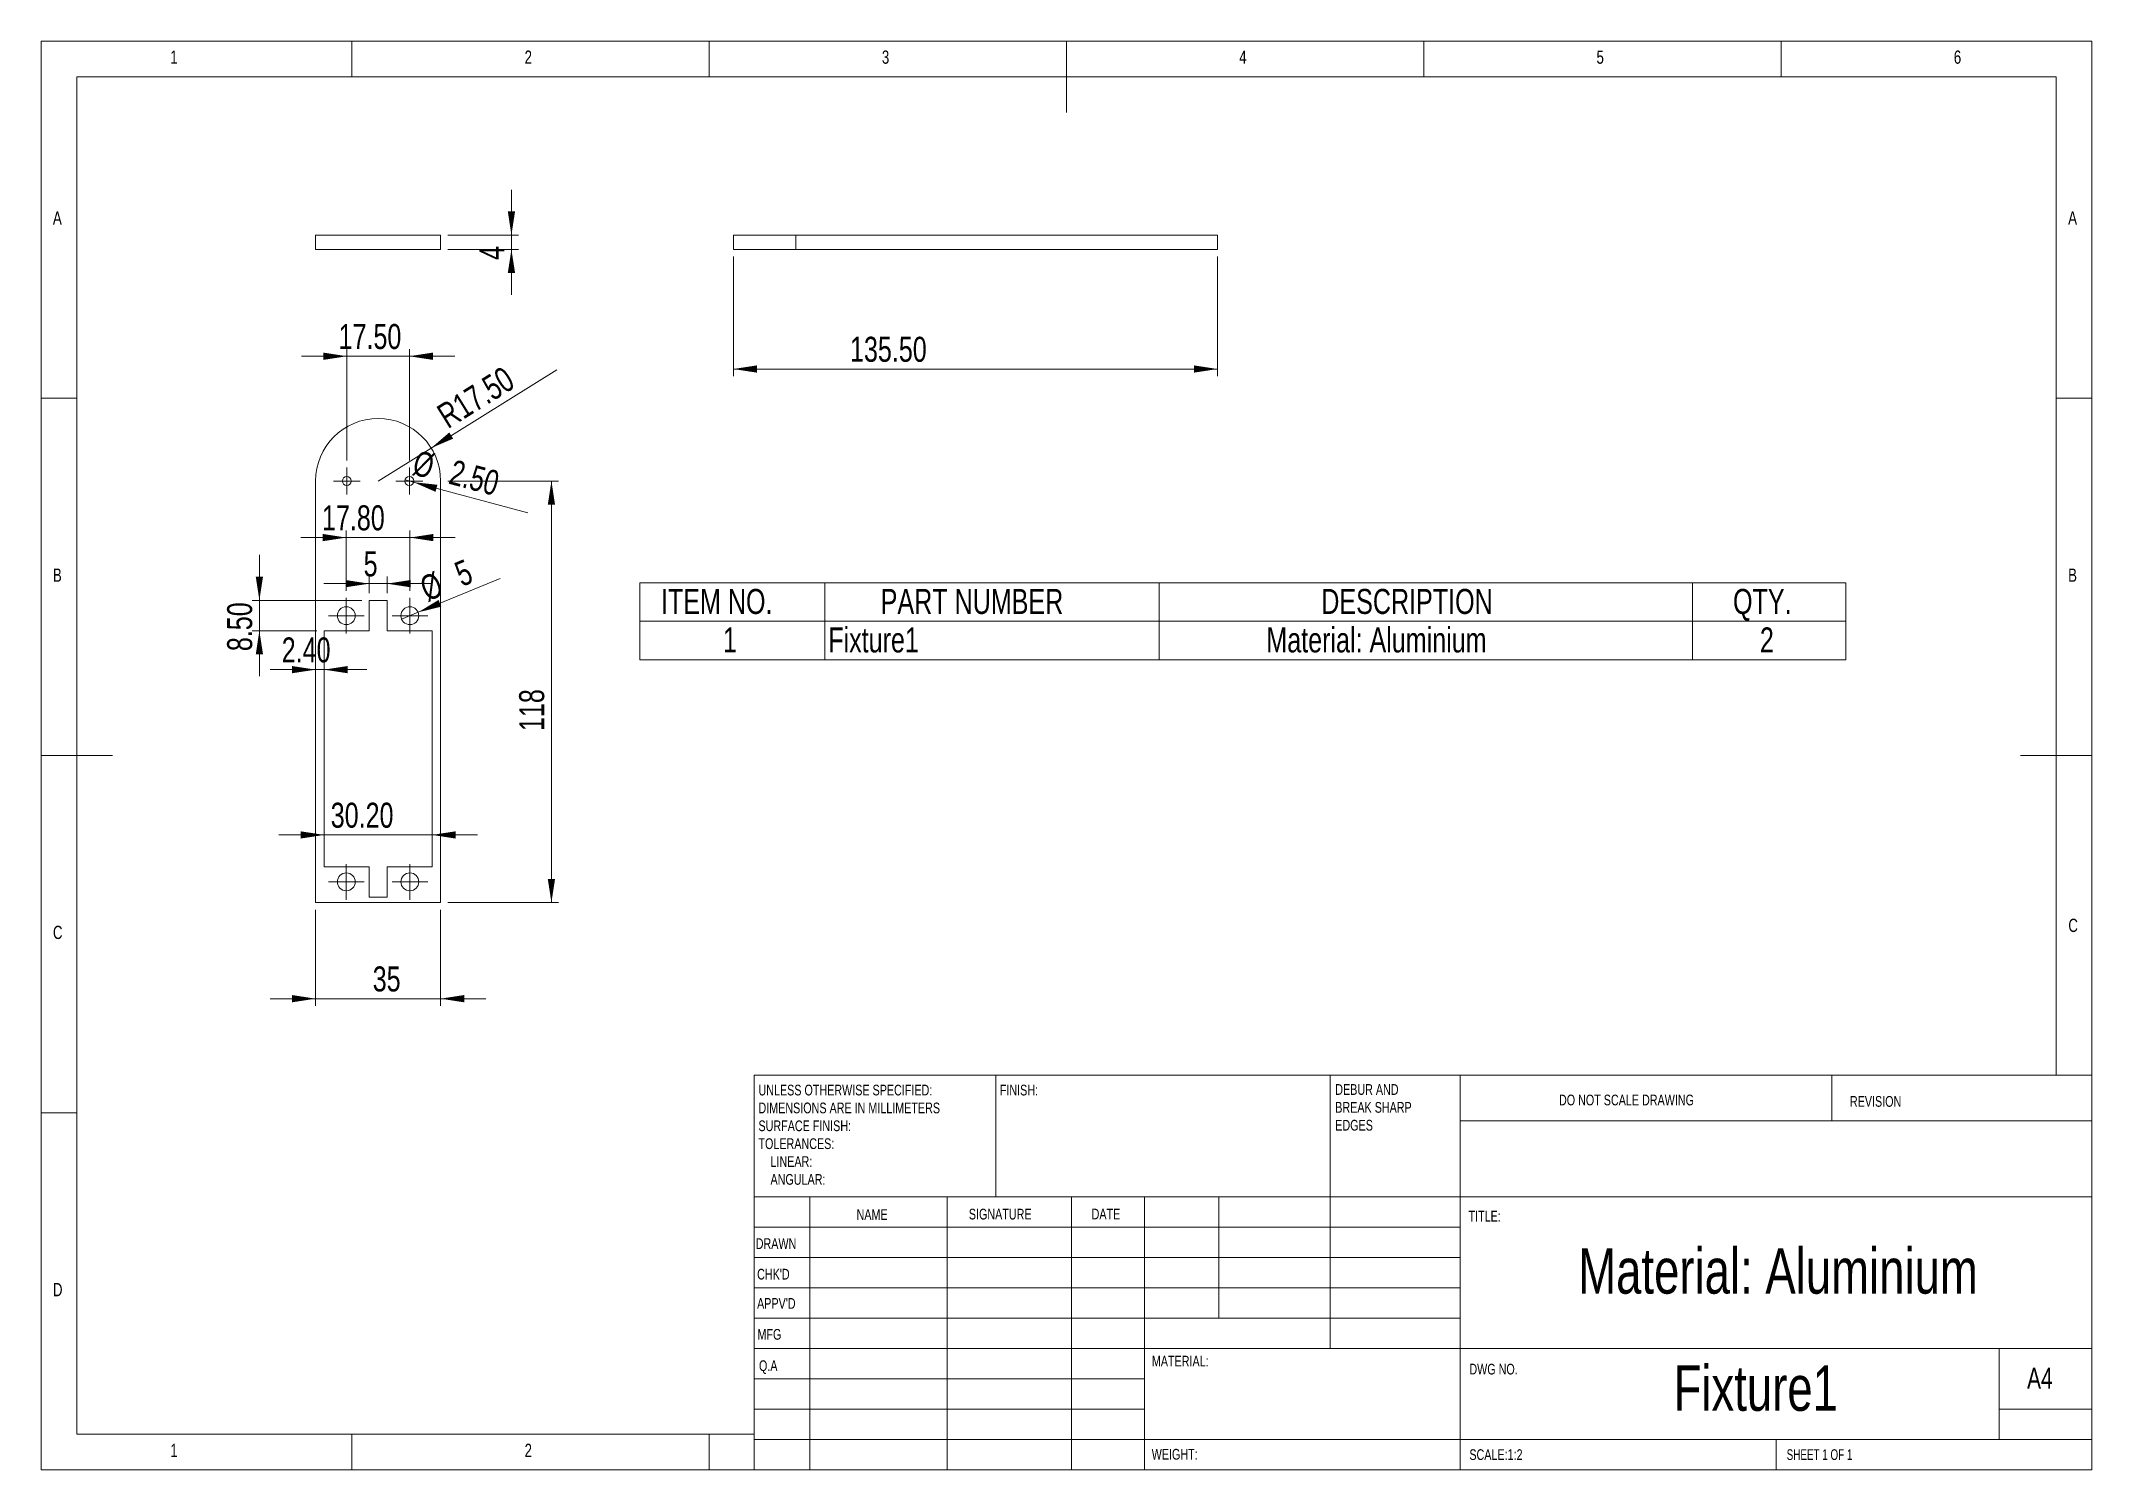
# Model space of a CAD drawing. Header units: millimetres. Extents: x 10 to 584, y 10 to 410.
import ezdxf

# ---------------------------------------------------------------- set-up
doc = ezdxf.new("R2010")
doc.units = ezdxf.units.MM
doc.header["$LTSCALE"] = 2
doc.styles.add('SLDTEXTSTYLE0', font='TXT', dxfattribs={"width": 0.75})
doc.styles.add('SLDTEXTSTYLE1', font='TXT', dxfattribs={"width": 0.6875})
doc.dimstyles.new('SLDDIMSTYLE0', dxfattribs={"dimtxt": 7, "dimasz": 6.604, "dimexe": 0, "dimexo": 0.0625, "dimgap": 1.75, "dimtad": 1, "dimrnd": 1e-09, "dimzin": 12, "dimdsep": 46, "dimtxsty": 'SLDTEXTSTYLE0', "dimsah": 1, "dimcen": 0.09, "dimadec": 0, "dimazin": 3, "dimtfac": 1, "dimtmove": 0, "dimatfit": 0, "dimfxl": 0, "dimfrac": 2, "dimtolj": 1, "dimtzin": 12, "dimarcsym": 0})
doc.dimstyles.new('SLDDIMSTYLE1', dxfattribs={"dimtxt": 7, "dimasz": 6.604, "dimexe": 0, "dimexo": 0.0625, "dimgap": 1.75, "dimtad": 1, "dimrnd": 1e-09, "dimzin": 4, "dimdsep": 46, "dimtxsty": 'SLDTEXTSTYLE0', "dimsah": 1, "dimcen": 0, "dimadec": 0, "dimazin": 1, "dimtfac": 1, "dimtofl": 0, "dimtmove": 0, "dimatfit": 3, "dimfxl": 0, "dimfrac": 2, "dimtolj": 1, "dimtzin": 12, "dimarcsym": 0})
doc.dimstyles.new('SLDDIMSTYLE2', dxfattribs={"dimtxt": 7, "dimasz": 6.604, "dimexe": 0, "dimexo": 0.0625, "dimgap": 1.75, "dimtad": 1, "dimrnd": 1e-09, "dimzin": 4, "dimdsep": 46, "dimtxsty": 'SLDTEXTSTYLE0', "dimsah": 1, "dimcen": 0.09, "dimadec": 0, "dimazin": 1, "dimtfac": 1, "dimtmove": 0, "dimatfit": 0, "dimfxl": 0, "dimfrac": 2, "dimtolj": 1, "dimtzin": 12, "dimarcsym": 0})
doc.dimstyles.new('SLDDIMSTYLE3', dxfattribs={"dimtxt": 7, "dimasz": 6.604, "dimexe": 0, "dimexo": 0.0625, "dimgap": 1.75, "dimtad": 1, "dimrnd": 1e-09, "dimzin": 12, "dimdsep": 46, "dimtxsty": 'SLDTEXTSTYLE0', "dimsah": 1, "dimcen": 0.09, "dimadec": 0, "dimazin": 3, "dimtfac": 1, "dimtofl": 0, "dimtmove": 0, "dimatfit": 3, "dimfxl": 0, "dimfrac": 2, "dimtolj": 1, "dimtzin": 12, "dimarcsym": 0})
doc.dimstyles.new('SLDDIMSTYLE4', dxfattribs={"dimtxt": 7, "dimasz": 6.604, "dimexe": 0, "dimexo": 0.0625, "dimgap": 1.75, "dimtad": 1, "dimrnd": 1e-09, "dimzin": 12, "dimdsep": 46, "dimtxsty": 'SLDTEXTSTYLE0', "dimblk1": 'NONE', "dimsah": 1, "dimcen": 0, "dimadec": 0, "dimazin": 3, "dimtfac": 1, "dimtmove": 0, "dimatfit": 3, "dimldrblk": 'NONE', "dimfxl": 0, "dimfrac": 2, "dimtolj": 1, "dimtzin": 12, "dimarcsym": 0})
doc.dimstyles.new('SLDDIMSTYLE5', dxfattribs={"dimtxt": 7, "dimasz": 6.604, "dimexe": 0, "dimexo": 0.0625, "dimgap": 1.75, "dimtad": 1, "dimrnd": 1e-09, "dimzin": 4, "dimdsep": 46, "dimtxsty": 'SLDTEXTSTYLE0', "dimblk1": 'NONE', "dimsah": 1, "dimcen": 0, "dimadec": 0, "dimazin": 1, "dimtfac": 1, "dimtmove": 0, "dimatfit": 3, "dimldrblk": 'NONE', "dimfxl": 0, "dimfrac": 2, "dimtolj": 1, "dimtzin": 12, "dimarcsym": 0})
doc.dimstyles.new('SLDDIMSTYLE6', dxfattribs={"dimtxt": 7, "dimasz": 6.604, "dimexe": 0, "dimexo": 0.0625, "dimgap": 1.75, "dimtad": 1, "dimrnd": 1e-09, "dimzin": 4, "dimdsep": 46, "dimtxsty": 'SLDTEXTSTYLE0', "dimsah": 1, "dimcen": 0.09, "dimadec": 0, "dimazin": 1, "dimtfac": 1, "dimtofl": 0, "dimtmove": 0, "dimatfit": 3, "dimfxl": 0, "dimfrac": 2, "dimtolj": 1, "dimtzin": 12, "dimarcsym": 0})

# ---------------------------------------------------------------- blocks, each defined once
blk = doc.blocks.new('SW_NOTE_0')
at = {"color": 0, "linetype": 'Continuous', "lineweight": 0, "char_height": 3, "attachment_point": 1, "style": 'SLDTEXTSTYLE0'}
for s, insert in [('UNLESS OTHERWISE SPECIFIED:', (0, 3.87)), ('DIMENSIONS ARE IN MILLIMETERS', (0, -1.13)), ('TOLERANCES:', (0, -11.13)), ('SURFACE FINISH:', (0, -6.13)), ('LINEAR:', (3.37, -16.13)), ('ANGULAR:', (3.37, -21.13))]:
    blk.add_mtext(s, dxfattribs=dict(at, insert=insert))
blk = doc.blocks.new('SW_NOTE_1')
at = {"color": 0, "linetype": 'Continuous', "lineweight": 0, "char_height": 3, "attachment_point": 1, "style": 'SLDTEXTSTYLE0'}
for s, insert in [('DEBUR AND', (0, 3.87)), ('BREAK SHARP', (0, -1.13)), ('EDGES', (0, -6.13))]:
    blk.add_mtext(s, dxfattribs=dict(at, insert=insert))
blk = doc.blocks.new('SW_TABLEANNOTATION_0')
at = {"color": 0, "linetype": 'Continuous', "lineweight": 0}
for p, q in [((0, 0), (0, -21.55)), ((337.51, 0), (0, 0)), ((51.76, 0), (51.76, -10.77)), ((145.41, 0), (145.41, -10.77)), ((294.66, 0), (294.66, -10.77)), ((337.51, -21.55), (337.51, 0)), ((0, -10.77), (337.51, -10.77)), ((51.76, -10.77), (51.76, -21.55)), ((145.41, -10.77), (145.41, -21.55)), ((294.66, -10.77), (294.66, -21.55)), ((0, -21.55), (337.51, -21.55))]:
    blk.add_line(p, q, dxfattribs=at)
at = {"color": 0, "linetype": 'Continuous', "lineweight": 0, "char_height": 7, "attachment_point": 1, "style": 'SLDTEXTSTYLE0'}
for s, insert in [('ITEM NO.', (5.95, -1.74)), ('PART NUMBER', (67.44, -1.74)), ('DESCRIPTION', (190.75, -1.74)), ('QTY.', (305.98, -1.74)), ('1', (23.29, -12.51)), ('Fixture1', (52.76, -12.51)), ('Material: Aluminium', (175.37, -12.51)), ('2', (313.5, -12.51))]:
    blk.add_mtext(s, dxfattribs=dict(at, insert=insert))
blk = doc.blocks.new('_D')
at = {"color": 7, "linetype": 'Continuous', "lineweight": 0}
for p, q in [((141.65, 355.68), (141.65, 368.38)), ((123.83, 355.68), (143.65, 355.68)), ((123.83, 351.68), (143.65, 351.68)), ((141.65, 355.68), (141.65, 351.68)), ((141.65, 351.68), (141.65, 338.98))]:
    blk.add_line(p, q, dxfattribs=at)
for points in [[(141.65, 355.68), (142.67, 362.29), (140.64, 362.29)], [(141.65, 351.68), (140.64, 345.08), (142.67, 345.08)]]:
    blk.add_solid(points, dxfattribs=at)
at = {"color": 7, "linetype": 'Continuous', "lineweight": 0, "insert": (132.63, 348.72, 50.35), "char_height": 7, "attachment_point": 1, "rotation": 90, "style": 'SLDTEXTSTYLE0'}
blk.add_mtext('4', dxfattribs=at)
blk = doc.blocks.new('_D_1')
at = {"color": 7, "linetype": 'Continuous', "lineweight": 0}
for p, q in [((86.83, 166.83), (86.83, 139.93)), ((121.83, 166.83), (121.83, 139.93)), ((86.83, 141.93), (74.13, 141.93)), ((86.83, 141.93), (121.83, 141.93)), ((121.83, 141.93), (134.53, 141.93))]:
    blk.add_line(p, q, dxfattribs=at)
for points in [[(86.83, 141.93), (80.23, 142.95), (80.23, 140.91)], [(121.83, 141.93), (128.44, 140.91), (128.44, 142.95)]]:
    blk.add_solid(points, dxfattribs=at)
at = {"color": 7, "linetype": 'Continuous', "lineweight": 0, "insert": (102.83, 150.95, 2.1), "char_height": 7, "attachment_point": 1, "style": 'SLDTEXTSTYLE0'}
blk.add_mtext('35', dxfattribs=at)
blk = doc.blocks.new('_D_2')
at = {"color": 7, "linetype": 'Continuous', "lineweight": 0}
for q in [(154.33, 317.93), (104.33, 286.83)]:
    blk.add_line((119.19, 296.07), q, dxfattribs=at)
blk.add_solid([(119.19, 296.07), (125.34, 298.7), (124.26, 300.42)], dxfattribs=at)
at = {"color": 7, "linetype": 'Continuous', "lineweight": 0, "insert": (120.18, 307.26, 2.1), "char_height": 7, "attachment_point": 1, "rotation": 31.88692, "style": 'SLDTEXTSTYLE0'}
blk.add_mtext('R17.50', dxfattribs=at)
blk = doc.blocks.new('_D_3')
at = {"color": 7, "linetype": 'Continuous', "lineweight": 0}
for p, q in [((95.58, 321.76), (82.88, 321.76)), ((95.58, 292.58), (95.58, 323.76)), ((95.58, 321.76), (113.08, 321.76)), ((113.08, 292.58), (113.08, 323.76)), ((113.08, 321.76), (125.78, 321.76))]:
    blk.add_line(p, q, dxfattribs=at)
for points in [[(95.58, 321.76), (88.98, 322.78), (88.98, 320.74)], [(113.08, 321.76), (119.69, 320.74), (119.69, 322.78)]]:
    blk.add_solid(points, dxfattribs=at)
at = {"color": 7, "linetype": 'Continuous', "lineweight": 0, "insert": (93.28, 330.78, 2.1), "char_height": 7, "attachment_point": 1, "style": 'SLDTEXTSTYLE0'}
blk.add_mtext('17.50', dxfattribs=at)
blk = doc.blocks.new('_D_4')
at = {"color": 7, "linetype": 'Continuous', "lineweight": 0}
for p, q in [((95.43, 271), (82.73, 271)), ((95.43, 256.13), (95.43, 273)), ((95.43, 271), (113.23, 271)), ((113.23, 256.13), (113.23, 273)), ((113.23, 271), (125.93, 271))]:
    blk.add_line(p, q, dxfattribs=at)
for points in [[(95.43, 271), (88.83, 272.02), (88.83, 269.99)], [(113.23, 271), (119.84, 269.99), (119.84, 272.02)]]:
    blk.add_solid(points, dxfattribs=at)
at = {"color": 7, "linetype": 'Continuous', "lineweight": 0, "insert": (88.63, 280.03, 2.1), "char_height": 7, "attachment_point": 1, "style": 'SLDTEXTSTYLE0'}
blk.add_mtext('17.80', dxfattribs=at)
blk = doc.blocks.new('_D_5')
at = {"color": 7, "linetype": 'Continuous', "lineweight": 0}
for p, q in [((89.23, 187.77), (76.53, 187.77)), ((89.23, 187.77), (119.43, 187.77)), ((119.43, 187.77), (132.13, 187.77))]:
    blk.add_line(p, q, dxfattribs=at)
for points in [[(89.23, 187.77), (82.63, 188.78), (82.63, 186.75)], [(119.43, 187.77), (126.04, 186.75), (126.04, 188.78)]]:
    blk.add_solid(points, dxfattribs=at)
at = {"color": 7, "linetype": 'Continuous', "lineweight": 0, "insert": (91.08, 196.79, 2.1), "char_height": 7, "attachment_point": 1, "style": 'SLDTEXTSTYLE0'}
blk.add_mtext('30.20', dxfattribs=at)
blk = doc.blocks.new('_D_6')
at = {"color": 7, "linetype": 'Continuous', "lineweight": 0}
for p, q in [((86.83, 234.03), (74.13, 234.03)), ((86.83, 234.03), (89.23, 234.03)), ((89.23, 234.03), (101.16, 234.03))]:
    blk.add_line(p, q, dxfattribs=at)
for points in [[(86.83, 234.03), (80.23, 235.05), (80.23, 233.02)], [(89.23, 234.03), (95.84, 233.02), (95.84, 235.05)]]:
    blk.add_solid(points, dxfattribs=at)
at = {"color": 7, "linetype": 'Continuous', "lineweight": 0, "insert": (77.37, 243.06, 2.1), "char_height": 7, "attachment_point": 1, "style": 'SLDTEXTSTYLE0'}
blk.add_mtext('2.40', dxfattribs=at)
blk = doc.blocks.new('_D_7')
at = {"color": 7, "linetype": 'Continuous', "lineweight": 0}
for p, q in [((123.83, 286.83), (154.85, 286.83)), ((152.85, 286.83), (152.85, 168.83)), ((123.83, 168.83), (154.85, 168.83))]:
    blk.add_line(p, q, dxfattribs=at)
for points in [[(152.85, 286.83), (151.83, 280.22), (153.86, 280.22)], [(152.85, 168.83), (153.86, 175.43), (151.83, 175.43)]]:
    blk.add_solid(points, dxfattribs=at)
at = {"color": 7, "linetype": 'Continuous', "lineweight": 0, "insert": (143.82, 216.85, 2.1), "char_height": 7, "attachment_point": 1, "rotation": 90, "style": 'SLDTEXTSTYLE0'}
blk.add_mtext('118', dxfattribs=at)
blk = doc.blocks.new('_D_8')
at = {"color": 7, "linetype": 'Continuous', "lineweight": 0}
for q in [(138.54, 259.59), (110.92, 248.17)]:
    blk.add_line((115.54, 250.08), q, dxfattribs=at)
blk.add_solid([(115.54, 250.08), (122.04, 251.67), (121.26, 253.55)], dxfattribs=at)
at = {"color": 7, "linetype": 'Continuous', "lineweight": 0, "char_height": 7, "attachment_point": 1, "rotation": 22.46614, "style": 'SLDTEXTSTYLE0'}
for s, insert in [('5', (125.12, 263.63, 2.1)), ('%%c', (115.4, 259.5, 2.1))]:
    blk.add_mtext(s, dxfattribs=dict(at, insert=insert))
blk = doc.blocks.new('_NONE')
blk = doc.blocks.new('_D_9')
at = {"color": 7, "linetype": 'Continuous', "lineweight": 0}
for q in [(111.88, 287.15), (146.2, 277.96)]:
    blk.add_line((114.29, 286.5), q, dxfattribs=at)
blk.add_solid([(114.29, 286.5), (120.41, 283.81), (120.93, 285.78)], dxfattribs=at)
at = {"color": 7, "linetype": 'Continuous', "lineweight": 0, "char_height": 7, "attachment_point": 1, "rotation": 345, "style": 'SLDTEXTSTYLE0'}
for s, insert in [('%%c', (115.36, 295.56, 2.1)), ('2.50', (125.58, 292.93, 2.1))]:
    blk.add_mtext(s, dxfattribs=dict(at, insert=insert))
blk = doc.blocks.new('_D_10')
at = {"color": 7, "linetype": 'Continuous', "lineweight": 0}
for p, q in [((101.83, 255.43), (101.83, 260.1)), ((106.83, 255.43), (106.83, 260.1)), ((101.83, 258.1), (89.13, 258.1)), ((101.83, 258.1), (106.83, 258.1)), ((106.83, 258.1), (119.53, 258.1))]:
    blk.add_line(p, q, dxfattribs=at)
for points in [[(101.83, 258.1), (95.23, 259.12), (95.23, 257.09)], [(106.83, 258.1), (113.44, 257.09), (113.44, 259.12)]]:
    blk.add_solid(points, dxfattribs=at)
at = {"color": 7, "linetype": 'Continuous', "lineweight": 0, "insert": (100.29, 267.13, 2.1), "char_height": 7, "attachment_point": 1, "style": 'SLDTEXTSTYLE0'}
blk.add_mtext('5', dxfattribs=at)
blk = doc.blocks.new('_D_11')
at = {"color": 7, "linetype": 'Continuous', "lineweight": 0}
for p, q in [((71.11, 253.43), (71.11, 266.13)), ((99.83, 253.43), (69.11, 253.43)), ((71.11, 244.93), (71.11, 253.43)), ((87.23, 244.93), (69.11, 244.93)), ((71.11, 244.93), (71.11, 232.23))]:
    blk.add_line(p, q, dxfattribs=at)
for points in [[(71.11, 253.43), (72.13, 260.03), (70.1, 260.03)], [(71.11, 244.93), (70.1, 238.32), (72.13, 238.32)]]:
    blk.add_solid(points, dxfattribs=at)
at = {"color": 7, "linetype": 'Continuous', "lineweight": 0, "insert": (62.09, 239.22, 2.1), "char_height": 7, "attachment_point": 1, "rotation": 90, "style": 'SLDTEXTSTYLE0'}
blk.add_mtext('8.50', dxfattribs=at)
blk = doc.blocks.new('SW_CENTERMARKSYMBOL_0')
at = {"color": 0, "linetype": 'Continuous', "lineweight": 0}
for p, q in [((-2.5, 0), (-3.75, 0)), ((0, 0), (-2.5, 0)), ((0, 2.5), (0, 3.75)), ((0, 0), (0, 2.5)), ((0, 0), (0, -2.5)), ((0, 0), (2.5, 0)), ((2.5, 0), (3.75, 0)), ((0, -2.5), (0, -3.75))]:
    blk.add_line(p, q, dxfattribs=at)
blk = doc.blocks.new('SW_CENTERMARKSYMBOL_1')
at = {"color": 0, "linetype": 'Continuous', "lineweight": 0}
for p, q in [((-2.5, 0), (-3.75, 0)), ((0, 0), (-2.5, 0)), ((0, 2.5), (0, 3.75)), ((0, 0), (0, 2.5)), ((0, 0), (0, -2.5)), ((0, 0), (2.5, 0)), ((2.5, 0), (3.75, 0)), ((0, -2.5), (0, -3.75))]:
    blk.add_line(p, q, dxfattribs=at)
blk = doc.blocks.new('SW_CENTERMARKSYMBOL_2')
at = {"color": 0, "linetype": 'Continuous', "lineweight": 0}
for p, q in [((-2.5, 0), (-5, 0)), ((0, 0), (-2.5, 0)), ((0, 2.5), (0, 5)), ((0, 0), (0, 2.5)), ((0, 0), (0, -2.5)), ((0, 0), (2.5, 0)), ((2.5, 0), (5, 0)), ((0, -2.5), (0, -5))]:
    blk.add_line(p, q, dxfattribs=at)
blk = doc.blocks.new('SW_CENTERMARKSYMBOL_3')
at = {"color": 0, "linetype": 'Continuous', "lineweight": 0}
for p, q in [((-2.5, 0), (-5, 0)), ((0, 0), (-2.5, 0)), ((0, 2.5), (0, 5)), ((0, 0), (0, 2.5)), ((0, 0), (0, -2.5)), ((0, 0), (2.5, 0)), ((2.5, 0), (5, 0)), ((0, -2.5), (0, -5))]:
    blk.add_line(p, q, dxfattribs=at)
blk = doc.blocks.new('SW_CENTERMARKSYMBOL_4')
at = {"color": 0, "linetype": 'Continuous', "lineweight": 0}
for p, q in [((-2.5, 0), (-5, 0)), ((0, 0), (-2.5, 0)), ((0, 2.5), (0, 5)), ((0, 0), (0, 2.5)), ((0, 0), (0, -2.5)), ((0, 0), (2.5, 0)), ((2.5, 0), (5, 0)), ((0, -2.5), (0, -5))]:
    blk.add_line(p, q, dxfattribs=at)
blk = doc.blocks.new('SW_CENTERMARKSYMBOL_5')
at = {"color": 0, "linetype": 'Continuous', "lineweight": 0}
for p, q in [((-2.5, 0), (-5, 0)), ((0, 0), (-2.5, 0)), ((0, 2.5), (0, 5)), ((0, 0), (0, 2.5)), ((0, 0), (0, -2.5)), ((0, 0), (2.5, 0)), ((2.5, 0), (5, 0)), ((0, -2.5), (0, -5))]:
    blk.add_line(p, q, dxfattribs=at)
blk = doc.blocks.new('_D_12')
at = {"color": 7, "linetype": 'Continuous', "lineweight": 0}
for p, q in [((203.76, 349.68), (203.76, 316.18)), ((339.26, 349.68), (339.26, 316.18)), ((203.76, 318.18), (339.26, 318.18))]:
    blk.add_line(p, q, dxfattribs=at)
for points in [[(203.76, 318.18), (210.37, 317.17), (210.37, 319.2)], [(339.26, 318.18), (332.66, 319.2), (332.66, 317.17)]]:
    blk.add_solid(points, dxfattribs=at)
at = {"color": 7, "linetype": 'Continuous', "lineweight": 0, "insert": (236.41, 327.21, 0.1), "char_height": 7, "attachment_point": 1, "style": 'SLDTEXTSTYLE0'}
blk.add_mtext('135.50', dxfattribs=at)

msp = doc.modelspace()

# ---------------------------------------------------------------- linework, layer by layer
at = {"color": 7, "linetype": 'Continuous', "lineweight": 0}
for p, q in [((584, 410), (10, 410)), ((10, 410), (10, 10)), ((97, 400), (97, 410)), ((197, 410), (197, 400)), ((297, 410), (297, 390)), ((397, 410), (397, 400)), ((497, 400), (497, 410)), ((584, 154.5), (584, 410)), ((574, 400), (20, 400)), ((20, 400), (20, 20)), ((574, 120.5), (574, 400)), ((20, 310), (10, 310)), ((574, 310), (584, 310)), ((10, 210), (30, 210)), ((584, 210), (564, 210)), ((584, 10), (584, 154.5)), ((209.6, 120.5), (584, 120.5)), ((209.6, 120.5), (209.6, 10)), ((277.2, 86.5), (277.2, 120.5)), ((370.8, 120.5), (370.8, 44)), ((407.2, 120.5), (407.2, 10)), ((511.2, 107.75), (511.2, 120.5)), ((20, 110), (10, 110)), ((584, 107.75), (407.2, 107.75)), ((584, 86.5), (209.6, 86.5)), ((225.2, 86.5), (225.2, 10)), ((263.582, 86.5), (263.582, 10)), ((298.398, 86.5), (298.398, 10)), ((318.8, 10), (318.8, 86.5)), ((339.6, 52.5), (339.6, 86.5)), ((407.2, 78), (209.6, 78)), ((407.2, 69.5), (209.6, 69.5)), ((407.2, 61), (209.6, 61)), ((407.2, 52.5), (209.6, 52.5)), ((318.8, 44), (209.6, 44)), ((318.8, 44), (584, 44)), ((558, 18.5), (558, 44)), ((318.8, 35.5), (209.6, 35.5)), ((318.8, 27), (209.6, 27)), ((584, 27), (558, 27)), ((20, 20), (209.6, 20)), ((97, 10), (97, 20)), ((197, 20), (197, 10)), ((209.6, 18.5), (584, 18.5)), ((495.6, 10), (495.6, 18.5)), ((10, 10), (584, 10))]:
    msp.add_line(p, q, dxfattribs=at)
at = {"color": 7, "linetype": 'Continuous', "lineweight": 15}
for p, q in [((86.834, 355.684), (86.834, 351.684)), ((86.834, 355.684), (121.834, 355.684)), ((86.834, 351.684), (121.834, 351.684)), ((121.834, 355.684), (121.834, 351.684)), ((203.762, 355.684), (203.762, 351.684)), ((203.762, 355.684), (221.262, 355.684)), ((203.762, 351.684), (221.262, 351.684)), ((221.262, 355.684), (221.262, 351.684)), ((221.262, 355.684), (339.262, 355.684)), ((221.262, 351.684), (339.262, 351.684)), ((339.262, 355.684), (339.262, 351.684)), ((86.834, 168.828), (86.834, 286.828)), ((121.834, 286.828), (121.834, 168.828)), ((101.834, 253.428), (106.834, 253.428)), ((101.834, 244.928), (101.834, 253.428)), ((106.834, 253.428), (106.834, 244.928)), ((89.234, 244.928), (101.834, 244.928)), ((89.234, 178.828), (89.234, 244.928)), ((106.834, 244.928), (119.434, 244.928)), ((119.434, 244.928), (119.434, 178.828)), ((101.834, 178.828), (89.234, 178.828)), ((101.834, 170.328), (101.834, 178.828)), ((106.834, 178.828), (106.834, 170.328)), ((119.434, 178.828), (106.834, 178.828)), ((121.834, 168.828), (86.834, 168.828)), ((106.834, 170.328), (101.834, 170.328))]:
    msp.add_line(p, q, dxfattribs=at)
for centre, radius in [((95.584, 286.828), 1.25), ((113.084, 286.828), 1.25), ((95.434, 249.128), 2.5), ((113.234, 249.128), 2.5), ((95.434, 174.628), 2.5), ((113.234, 174.628), 2.5)]:
    msp.add_circle(centre, radius, dxfattribs=at)
msp.add_arc((104.334, 286.828), 17.5, 0, 180, dxfattribs=at)

# ---------------------------------------------------------------- block references
at = {"color": 7, "linetype": 'Continuous', "lineweight": 0}
for name, p in [('SW_CENTERMARKSYMBOL_0', (95.584, 286.828)), ('SW_CENTERMARKSYMBOL_1', (113.084, 286.828)), ('SW_TABLEANNOTATION_0', (177.56, 258.363)), ('SW_CENTERMARKSYMBOL_3', (95.434, 249.128)), ('SW_CENTERMARKSYMBOL_2', (113.234, 249.128)), ('SW_CENTERMARKSYMBOL_5', (95.434, 174.628)), ('SW_CENTERMARKSYMBOL_4', (113.234, 174.628)), ('SW_NOTE_0', (210.787, 113.975)), ('SW_NOTE_1', (372.218, 114.139))]:
    msp.add_blockref(name, p, dxfattribs=at)

# ---------------------------------------------------------------- texts
for s, insert, char_height, attachment_point, style in [('1', (46.167, 407.336), 3.704, 1, 'SLDTEXTSTYLE0'), ('2', (145.333, 407.336), 3.704, 1, 'SLDTEXTSTYLE0'), ('3', (245.333, 407.336), 3.704, 1, 'SLDTEXTSTYLE0'), ('4', (345.333, 407.336), 3.704, 1, 'SLDTEXTSTYLE0'), ('5', (445.333, 407.336), 3.704, 1, 'SLDTEXTSTYLE0'), ('6', (545.333, 407.336), 3.704, 1, 'SLDTEXTSTYLE0'), ('A', (13.333, 362.336), 3.704, 1, 'SLDTEXTSTYLE0'), ('A', (577.333, 362.336), 3.704, 1, 'SLDTEXTSTYLE0'), ('B', (13.333, 262.336), 3.704, 1, 'SLDTEXTSTYLE0'), ('B', (577.333, 262.336), 3.704, 1, 'SLDTEXTSTYLE0'), ('C', (13.333, 162.336), 3.704, 1, 'SLDTEXTSTYLE0'), ('C', (577.385, 164.299), 3.704, 1, 'SLDTEXTSTYLE0'), ('FINISH:', (278.343, 117.839), 3, 1, 'SLDTEXTSTYLE0'), ('DO NOT SCALE DRAWING', (434.829, 115.066), 3, 1, 'SLDTEXTSTYLE0'), ('REVISION', (516.255, 114.67), 3, 1, 'SLDTEXTSTYLE0'), ('NAME', (238.244, 83.003), 3, 1, 'SLDTEXTSTYLE0'), ('SIGNATURE', (269.667, 83.124), 3, 1, 'SLDTEXTSTYLE0'), ('DATE', (304.029, 83.152), 3, 1, 'SLDTEXTSTYLE0'), ('TITLE:', (409.512, 82.557), 3, 1, 'SLDTEXTSTYLE0'), ('DRAWN', (210.024, 74.859), 3, 1, 'SLDTEXTSTYLE0'), ('Material: Aluminium', (496.127, 72.07), 12.7, 2, 'SLDTEXTSTYLE0'), ("CHK'D", (210.421, 66.309), 3, 1, 'SLDTEXTSTYLE0'), ('D', (13.333, 62.336), 3.704, 1, 'SLDTEXTSTYLE0'), ("APPV'D", (210.403, 58.129), 3, 1, 'SLDTEXTSTYLE0'), ('MFG', (210.51, 49.467), 3, 1, 'SLDTEXTSTYLE0'), ('Q.A', (210.938, 40.699), 3, 1, 'SLDTEXTSTYLE0'), ('MATERIAL:', (320.892, 41.972), 3, 1, 'SLDTEXTSTYLE0'), ('DWG NO.', (409.748, 39.737), 3, 1, 'SLDTEXTSTYLE0'), ('Fixture1', (489.899, 39.263), 12.7, 2, 'SLDTEXTSTYLE0'), ('A4', (565.842, 38.601), 5.8208, 1, 'SLDTEXTSTYLE0'), ('1', (46.167, 17.336), 3.704, 1, 'SLDTEXTSTYLE0'), ('2', (145.333, 17.336), 3.704, 1, 'SLDTEXTSTYLE0'), ('WEIGHT:', (320.836, 15.899), 2.9972, 1, 'SLDTEXTSTYLE0'), ('SCALE:1:2', (409.748, 15.8), 3, 1, 'SLDTEXTSTYLE0'), ('SHEET 1 OF 1', (498.557, 15.8), 3, 1, 'SLDTEXTSTYLE1')]:
    msp.add_mtext(s, dxfattribs=dict(at, insert=insert, char_height=char_height, attachment_point=attachment_point, style=style))

# ---------------------------------------------------------------- dimensions: what is measured, and where the dimension line sits
for base, p1, p2, dimstyle, picture, middle in [((141.652, 351.684), (121.834, 355.684), (121.834, 351.684), 'SLDDIMSTYLE0', '_D', (141.652, 354.146)), ((152.846, 168.828), (121.834, 286.828), (121.834, 168.828), 'SLDDIMSTYLE3', '_D_7', (152.846, 227.449)), ((71.113, 253.428), (89.234, 244.928), (101.834, 253.428), 'SLDDIMSTYLE2', '_D_11', (71.113, 251.115))]:
    dim = msp.add_linear_dim(base=base, p1=p1, p2=p2, angle=90, dimstyle=dimstyle, dxfattribs=at)
    dim.commit()
    dim.dimension.update_dxf_attribs({"geometry": picture, "text_midpoint": middle, "dimtype": 160})
for base, p1, p2, dimstyle, picture, middle in [((339.262, 318.182), (203.762, 351.684), (339.262, 351.684), 'SLDDIMSTYLE6', '_D_12', (253.478, 318.182)), ((113.084, 321.76), (95.584, 290.578), (113.084, 290.578), 'SLDDIMSTYLE2', '_D_3', (107.761, 321.76)), ((89.234, 234.034), (86.834, 286.828), (89.234, 244.928), 'SLDDIMSTYLE2', '_D_6', (89.268, 234.034)), ((113.234, 271.003), (95.434, 254.128), (113.234, 254.128), 'SLDDIMSTYLE2', '_D_4', (103.108, 271.003)), ((106.834, 258.103), (101.834, 253.428), (106.834, 253.428), 'SLDDIMSTYLE0', '_D_10', (105.716, 258.103)), ((119.434, 187.769), (89.234, 178.828), (119.434, 178.828), 'SLDDIMSTYLE2', '_D_5', (105.557, 187.769)), ((121.834, 141.93), (86.834, 168.828), (121.834, 168.828), 'SLDDIMSTYLE0', '_D_1', (110.846, 141.93))]:
    dim = msp.add_linear_dim(base=base, p1=p1, p2=p2, dimstyle=dimstyle, dxfattribs=at)
    dim.commit()
    dim.dimension.update_dxf_attribs({"geometry": picture, "text_midpoint": middle, "dimtype": 160})
dim = msp.add_radius_dim(center=(104.334, 286.828), mpoint=(119.193, 296.073), dimstyle='SLDDIMSTYLE1', dxfattribs=at)
dim.commit()
dim.dimension.update_dxf_attribs({"geometry": '_D_2', "text_midpoint": (139.937, 308.978), "dimtype": 164})
for p1, p2, dimstyle, picture, middle in [((111.876, 287.152), (114.291, 286.505), 'SLDDIMSTYLE5', '_D_9', (129.609, 282.4)), ((110.924, 248.173), (115.544, 250.084), 'SLDDIMSTYLE4', '_D_8', (129.415, 255.819))]:
    dim = msp.add_diameter_dim_2p(p1=p1, p2=p2, dimstyle=dimstyle, dxfattribs=at)
    dim.commit()
    dim.dimension.update_dxf_attribs({"geometry": picture, "text_midpoint": middle, "dimtype": 163})

doc.saveas('drawing.dxf')
